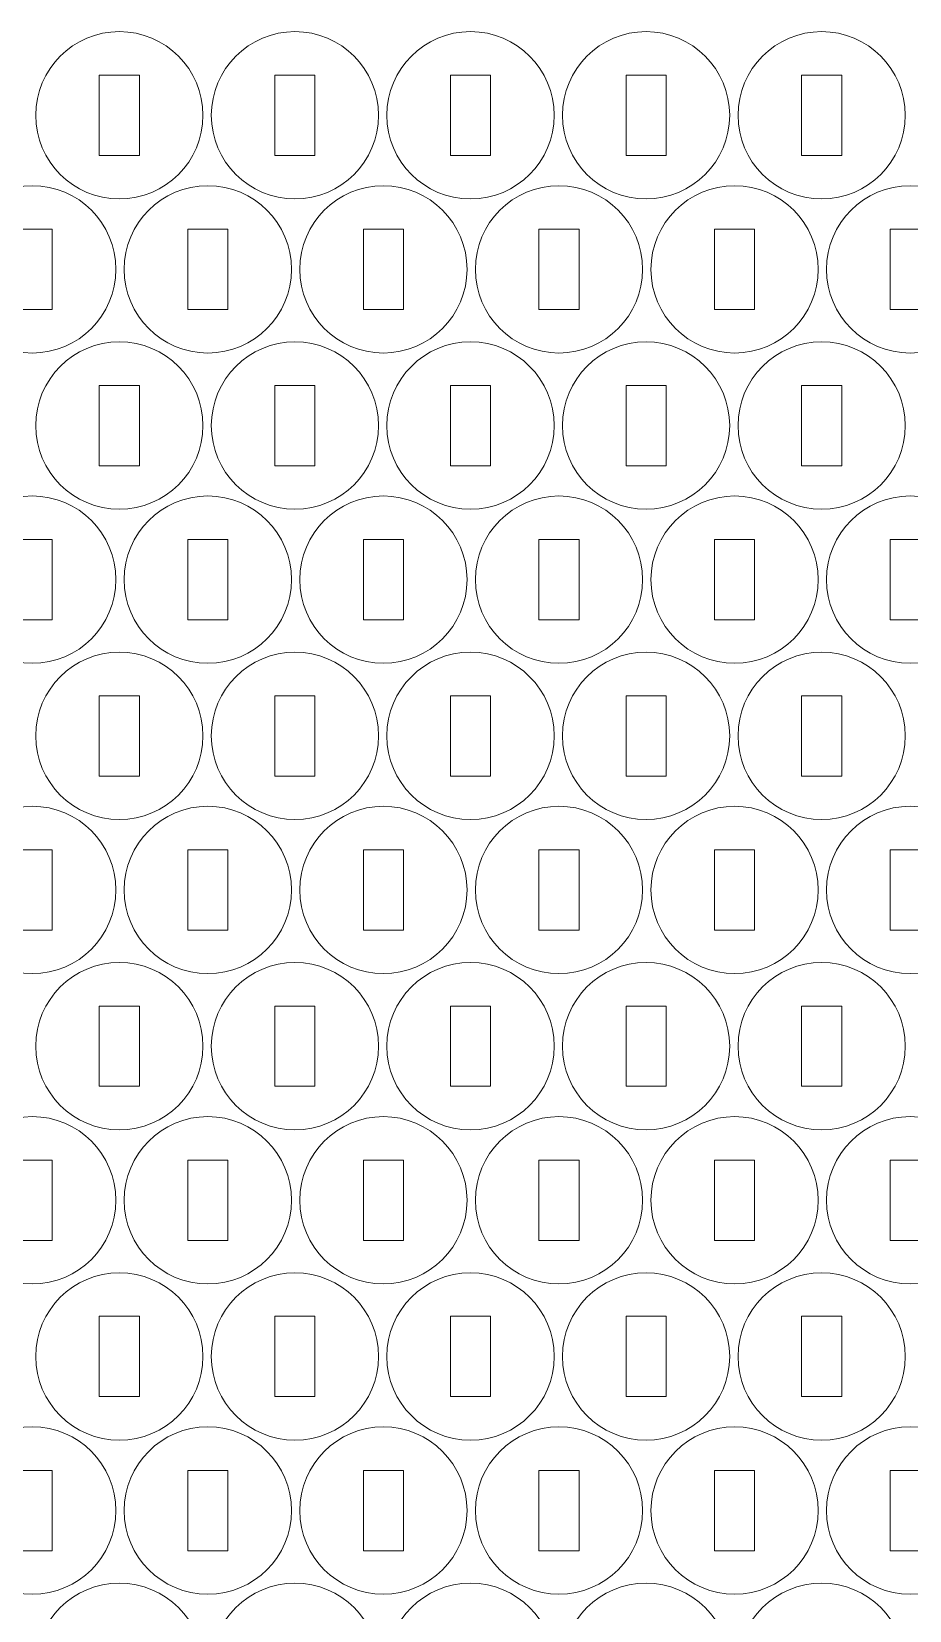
# Model space of a CAD drawing. Header units: millimetres. Extents: x -587 to 587, y -183 to 183.
# Drawn here: x 383.5 to 449.1, y 64.6 to 182.5 of the extents above; entities that cross this region are included whole.
import ezdxf

# ---------------------------------------------------------------- set-up
doc = ezdxf.new("R2010")
doc.units = ezdxf.units.MM
doc.header["$MEASUREMENT"] = 0
doc.layers.add('Camada 1', color=7, linetype='Continuous')

msp = doc.modelspace()

# ---------------------------------------------------------------- linework, layer by layer
at = {"layer": 'Camada 1', "lineweight": 20}
for points in [[(390.0117, 182.5051), (393.4635, 182.5051), (396.2617, 179.7069), (396.2617, 176.2551), (396.2617, 176.2551), (396.2617, 172.8033), (393.4635, 170.0051), (390.0117, 170.0051), (390.0117, 170.0051), (386.5599, 170.0051), (383.7617, 172.8033), (383.7617, 176.2551), (383.7617, 176.2551), (383.7617, 179.7069), (386.5599, 182.5051), (390.0117, 182.5051)], [(403.135, 182.5051), (406.5868, 182.5051), (409.385, 179.7069), (409.385, 176.2551), (409.385, 176.2551), (409.385, 172.8033), (406.5868, 170.0051), (403.135, 170.0051), (403.135, 170.0051), (399.6832, 170.0051), (396.885, 172.8033), (396.885, 176.2551), (396.885, 176.2551), (396.885, 179.7069), (399.6832, 182.5051), (403.135, 182.5051)], [(416.2583, 182.5051), (419.7101, 182.5051), (422.5083, 179.7069), (422.5083, 176.2551), (422.5083, 176.2551), (422.5083, 172.8033), (419.7101, 170.0051), (416.2583, 170.0051), (416.2583, 170.0051), (412.8065, 170.0051), (410.0083, 172.8033), (410.0083, 176.2551), (410.0083, 176.2551), (410.0083, 179.7069), (412.8065, 182.5051), (416.2583, 182.5051)], [(429.3816, 182.5051), (432.8334, 182.5051), (435.6316, 179.7069), (435.6316, 176.2551), (435.6316, 176.2551), (435.6316, 172.8033), (432.8334, 170.0051), (429.3816, 170.0051), (429.3816, 170.0051), (425.9298, 170.0051), (423.1316, 172.8033), (423.1316, 176.2551), (423.1316, 176.2551), (423.1316, 179.7069), (425.9298, 182.5051), (429.3816, 182.5051)], [(442.5049, 182.5051), (445.9567, 182.5051), (448.7549, 179.7069), (448.7549, 176.2551), (448.7549, 176.2551), (448.7549, 172.8033), (445.9567, 170.0051), (442.5049, 170.0051), (442.5049, 170.0051), (439.0531, 170.0051), (436.2549, 172.8033), (436.2549, 176.2551), (436.2549, 176.2551), (436.2549, 179.7069), (439.0531, 182.5051), (442.5049, 182.5051)], [(388.5117, 179.2551), (388.5117, 179.2551), (391.5117, 179.2551), (391.5117, 179.2551), (391.5117, 179.2551), (391.5117, 179.2551), (391.5117, 173.2551), (391.5117, 173.2551), (391.5117, 173.2551), (391.5117, 173.2551), (388.5117, 173.2551), (388.5117, 173.2551), (388.5117, 173.2551), (388.5117, 173.2551), (388.5117, 179.2551), (388.5117, 179.2551)], [(401.635, 179.2551), (401.635, 179.2551), (404.635, 179.2551), (404.635, 179.2551), (404.635, 179.2551), (404.635, 179.2551), (404.635, 173.2551), (404.635, 173.2551), (404.635, 173.2551), (404.635, 173.2551), (401.635, 173.2551), (401.635, 173.2551), (401.635, 173.2551), (401.635, 173.2551), (401.635, 179.2551), (401.635, 179.2551)], [(414.7583, 179.2551), (414.7583, 179.2551), (417.7583, 179.2551), (417.7583, 179.2551), (417.7583, 179.2551), (417.7583, 179.2551), (417.7583, 173.2551), (417.7583, 173.2551), (417.7583, 173.2551), (417.7583, 173.2551), (414.7583, 173.2551), (414.7583, 173.2551), (414.7583, 173.2551), (414.7583, 173.2551), (414.7583, 179.2551), (414.7583, 179.2551)], [(427.8816, 179.2551), (427.8816, 179.2551), (430.8816, 179.2551), (430.8816, 179.2551), (430.8816, 179.2551), (430.8816, 179.2551), (430.8816, 173.2551), (430.8816, 173.2551), (430.8816, 173.2551), (430.8816, 173.2551), (427.8816, 173.2551), (427.8816, 173.2551), (427.8816, 173.2551), (427.8816, 173.2551), (427.8816, 179.2551), (427.8816, 179.2551)], [(441.0049, 179.2551), (441.0049, 179.2551), (444.0049, 179.2551), (444.0049, 179.2551), (444.0049, 179.2551), (444.0049, 179.2551), (444.0049, 173.2551), (444.0049, 173.2551), (444.0049, 173.2551), (444.0049, 173.2551), (441.0049, 173.2551), (441.0049, 173.2551), (441.0049, 173.2551), (441.0049, 173.2551), (441.0049, 179.2551), (441.0049, 179.2551)], [(383.503, 170.9956), (386.9548, 170.9956), (389.753, 168.1974), (389.753, 164.7456), (389.753, 164.7456), (389.753, 161.2938), (386.9548, 158.4956), (383.503, 158.4956), (383.503, 158.4956), (380.0512, 158.4956), (377.253, 161.2938), (377.253, 164.7456), (377.253, 164.7456), (377.253, 168.1974), (380.0512, 170.9956), (383.503, 170.9956)], [(396.6263, 170.9956), (400.0781, 170.9956), (402.8763, 168.1974), (402.8763, 164.7456), (402.8763, 164.7456), (402.8763, 161.2938), (400.0781, 158.4956), (396.6263, 158.4956), (396.6263, 158.4956), (393.1745, 158.4956), (390.3763, 161.2938), (390.3763, 164.7456), (390.3763, 164.7456), (390.3763, 168.1974), (393.1745, 170.9956), (396.6263, 170.9956)], [(409.7496, 170.9956), (413.2014, 170.9956), (415.9996, 168.1974), (415.9996, 164.7456), (415.9996, 164.7456), (415.9996, 161.2938), (413.2014, 158.4956), (409.7496, 158.4956), (409.7496, 158.4956), (406.2978, 158.4956), (403.4996, 161.2938), (403.4996, 164.7456), (403.4996, 164.7456), (403.4996, 168.1974), (406.2978, 170.9956), (409.7496, 170.9956)], [(422.8729, 170.9956), (426.3247, 170.9956), (429.1229, 168.1974), (429.1229, 164.7456), (429.1229, 164.7456), (429.1229, 161.2938), (426.3247, 158.4956), (422.8729, 158.4956), (422.8729, 158.4956), (419.4211, 158.4956), (416.6229, 161.2938), (416.6229, 164.7456), (416.6229, 164.7456), (416.6229, 168.1974), (419.4211, 170.9956), (422.8729, 170.9956)], [(435.9962, 170.9956), (439.448, 170.9956), (442.2462, 168.1974), (442.2462, 164.7456), (442.2462, 164.7456), (442.2462, 161.2938), (439.448, 158.4956), (435.9962, 158.4956), (435.9962, 158.4956), (432.5444, 158.4956), (429.7462, 161.2938), (429.7462, 164.7456), (429.7462, 164.7456), (429.7462, 168.1974), (432.5444, 170.9956), (435.9962, 170.9956)], [(449.1195, 170.9956), (452.5713, 170.9956), (455.3695, 168.1974), (455.3695, 164.7456), (455.3695, 164.7456), (455.3695, 161.2938), (452.5713, 158.4956), (449.1195, 158.4956), (449.1195, 158.4956), (445.6677, 158.4956), (442.8695, 161.2938), (442.8695, 164.7456), (442.8695, 164.7456), (442.8695, 168.1974), (445.6677, 170.9956), (449.1195, 170.9956)], [(382.003, 167.7456), (382.003, 167.7456), (385.003, 167.7456), (385.003, 167.7456), (385.003, 167.7456), (385.003, 167.7456), (385.003, 161.7456), (385.003, 161.7456), (385.003, 161.7456), (385.003, 161.7456), (382.003, 161.7456), (382.003, 161.7456), (382.003, 161.7456), (382.003, 161.7456), (382.003, 167.7456), (382.003, 167.7456)], [(395.1263, 167.7456), (395.1263, 167.7456), (398.1263, 167.7456), (398.1263, 167.7456), (398.1263, 167.7456), (398.1263, 167.7456), (398.1263, 161.7456), (398.1263, 161.7456), (398.1263, 161.7456), (398.1263, 161.7456), (395.1263, 161.7456), (395.1263, 161.7456), (395.1263, 161.7456), (395.1263, 161.7456), (395.1263, 167.7456), (395.1263, 167.7456)], [(408.2496, 167.7456), (408.2496, 167.7456), (411.2496, 167.7456), (411.2496, 167.7456), (411.2496, 167.7456), (411.2496, 167.7456), (411.2496, 161.7456), (411.2496, 161.7456), (411.2496, 161.7456), (411.2496, 161.7456), (408.2496, 161.7456), (408.2496, 161.7456), (408.2496, 161.7456), (408.2496, 161.7456), (408.2496, 167.7456), (408.2496, 167.7456)], [(421.3729, 167.7456), (421.3729, 167.7456), (424.3729, 167.7456), (424.3729, 167.7456), (424.3729, 167.7456), (424.3729, 167.7456), (424.3729, 161.7456), (424.3729, 161.7456), (424.3729, 161.7456), (424.3729, 161.7456), (421.3729, 161.7456), (421.3729, 161.7456), (421.3729, 161.7456), (421.3729, 161.7456), (421.3729, 167.7456), (421.3729, 167.7456)], [(434.4962, 167.7456), (434.4962, 167.7456), (437.4962, 167.7456), (437.4962, 167.7456), (437.4962, 167.7456), (437.4962, 167.7456), (437.4962, 161.7456), (437.4962, 161.7456), (437.4962, 161.7456), (437.4962, 161.7456), (434.4962, 161.7456), (434.4962, 161.7456), (434.4962, 161.7456), (434.4962, 161.7456), (434.4962, 167.7456), (434.4962, 167.7456)], [(447.6195, 167.7456), (447.6195, 167.7456), (450.6195, 167.7456), (450.6195, 167.7456), (450.6195, 167.7456), (450.6195, 167.7456), (450.6195, 161.7456), (450.6195, 161.7456), (450.6195, 161.7456), (450.6195, 161.7456), (447.6195, 161.7456), (447.6195, 161.7456), (447.6195, 161.7456), (447.6195, 161.7456), (447.6195, 167.7456), (447.6195, 167.7456)], [(390.0117, 159.3275), (393.4635, 159.3275), (396.2617, 156.5293), (396.2617, 153.0775), (396.2617, 153.0775), (396.2617, 149.6257), (393.4635, 146.8275), (390.0117, 146.8275), (390.0117, 146.8275), (386.5599, 146.8275), (383.7617, 149.6257), (383.7617, 153.0775), (383.7617, 153.0775), (383.7617, 156.5293), (386.5599, 159.3275), (390.0117, 159.3275)], [(403.135, 159.3275), (406.5868, 159.3275), (409.385, 156.5293), (409.385, 153.0775), (409.385, 153.0775), (409.385, 149.6257), (406.5868, 146.8275), (403.135, 146.8275), (403.135, 146.8275), (399.6832, 146.8275), (396.885, 149.6257), (396.885, 153.0775), (396.885, 153.0775), (396.885, 156.5293), (399.6832, 159.3275), (403.135, 159.3275)], [(416.2583, 159.3275), (419.7101, 159.3275), (422.5083, 156.5293), (422.5083, 153.0775), (422.5083, 153.0775), (422.5083, 149.6257), (419.7101, 146.8275), (416.2583, 146.8275), (416.2583, 146.8275), (412.8065, 146.8275), (410.0083, 149.6257), (410.0083, 153.0775), (410.0083, 153.0775), (410.0083, 156.5293), (412.8065, 159.3275), (416.2583, 159.3275)], [(429.3816, 159.3275), (432.8334, 159.3275), (435.6316, 156.5293), (435.6316, 153.0775), (435.6316, 153.0775), (435.6316, 149.6257), (432.8334, 146.8275), (429.3816, 146.8275), (429.3816, 146.8275), (425.9298, 146.8275), (423.1316, 149.6257), (423.1316, 153.0775), (423.1316, 153.0775), (423.1316, 156.5293), (425.9298, 159.3275), (429.3816, 159.3275)], [(442.5049, 159.3275), (445.9567, 159.3275), (448.7549, 156.5293), (448.7549, 153.0775), (448.7549, 153.0775), (448.7549, 149.6257), (445.9567, 146.8275), (442.5049, 146.8275), (442.5049, 146.8275), (439.0531, 146.8275), (436.2549, 149.6257), (436.2549, 153.0775), (436.2549, 153.0775), (436.2549, 156.5293), (439.0531, 159.3275), (442.5049, 159.3275)], [(388.5117, 156.0775), (388.5117, 156.0775), (391.5117, 156.0775), (391.5117, 156.0775), (391.5117, 156.0775), (391.5117, 156.0775), (391.5117, 150.0775), (391.5117, 150.0775), (391.5117, 150.0775), (391.5117, 150.0775), (388.5117, 150.0775), (388.5117, 150.0775), (388.5117, 150.0775), (388.5117, 150.0775), (388.5117, 156.0775), (388.5117, 156.0775)], [(401.635, 156.0775), (401.635, 156.0775), (404.635, 156.0775), (404.635, 156.0775), (404.635, 156.0775), (404.635, 156.0775), (404.635, 150.0775), (404.635, 150.0775), (404.635, 150.0775), (404.635, 150.0775), (401.635, 150.0775), (401.635, 150.0775), (401.635, 150.0775), (401.635, 150.0775), (401.635, 156.0775), (401.635, 156.0775)], [(414.7583, 156.0775), (414.7583, 156.0775), (417.7583, 156.0775), (417.7583, 156.0775), (417.7583, 156.0775), (417.7583, 156.0775), (417.7583, 150.0775), (417.7583, 150.0775), (417.7583, 150.0775), (417.7583, 150.0775), (414.7583, 150.0775), (414.7583, 150.0775), (414.7583, 150.0775), (414.7583, 150.0775), (414.7583, 156.0775), (414.7583, 156.0775)], [(427.8816, 156.0775), (427.8816, 156.0775), (430.8816, 156.0775), (430.8816, 156.0775), (430.8816, 156.0775), (430.8816, 156.0775), (430.8816, 150.0775), (430.8816, 150.0775), (430.8816, 150.0775), (430.8816, 150.0775), (427.8816, 150.0775), (427.8816, 150.0775), (427.8816, 150.0775), (427.8816, 150.0775), (427.8816, 156.0775), (427.8816, 156.0775)], [(441.0049, 156.0775), (441.0049, 156.0775), (444.0049, 156.0775), (444.0049, 156.0775), (444.0049, 156.0775), (444.0049, 156.0775), (444.0049, 150.0775), (444.0049, 150.0775), (444.0049, 150.0775), (444.0049, 150.0775), (441.0049, 150.0775), (441.0049, 150.0775), (441.0049, 150.0775), (441.0049, 150.0775), (441.0049, 156.0775), (441.0049, 156.0775)], [(383.503, 147.818), (386.9548, 147.818), (389.753, 145.0198), (389.753, 141.568), (389.753, 141.568), (389.753, 138.1162), (386.9548, 135.318), (383.503, 135.318), (383.503, 135.318), (380.0512, 135.318), (377.253, 138.1162), (377.253, 141.568), (377.253, 141.568), (377.253, 145.0198), (380.0512, 147.818), (383.503, 147.818)], [(396.6263, 147.818), (400.0781, 147.818), (402.8763, 145.0198), (402.8763, 141.568), (402.8763, 141.568), (402.8763, 138.1162), (400.0781, 135.318), (396.6263, 135.318), (396.6263, 135.318), (393.1745, 135.318), (390.3763, 138.1162), (390.3763, 141.568), (390.3763, 141.568), (390.3763, 145.0198), (393.1745, 147.818), (396.6263, 147.818)], [(409.7496, 147.818), (413.2014, 147.818), (415.9996, 145.0198), (415.9996, 141.568), (415.9996, 141.568), (415.9996, 138.1162), (413.2014, 135.318), (409.7496, 135.318), (409.7496, 135.318), (406.2978, 135.318), (403.4996, 138.1162), (403.4996, 141.568), (403.4996, 141.568), (403.4996, 145.0198), (406.2978, 147.818), (409.7496, 147.818)], [(422.8729, 147.818), (426.3247, 147.818), (429.1229, 145.0198), (429.1229, 141.568), (429.1229, 141.568), (429.1229, 138.1162), (426.3247, 135.318), (422.8729, 135.318), (422.8729, 135.318), (419.4211, 135.318), (416.6229, 138.1162), (416.6229, 141.568), (416.6229, 141.568), (416.6229, 145.0198), (419.4211, 147.818), (422.8729, 147.818)], [(435.9962, 147.818), (439.448, 147.818), (442.2462, 145.0198), (442.2462, 141.568), (442.2462, 141.568), (442.2462, 138.1162), (439.448, 135.318), (435.9962, 135.318), (435.9962, 135.318), (432.5444, 135.318), (429.7462, 138.1162), (429.7462, 141.568), (429.7462, 141.568), (429.7462, 145.0198), (432.5444, 147.818), (435.9962, 147.818)], [(449.1195, 147.818), (452.5713, 147.818), (455.3695, 145.0198), (455.3695, 141.568), (455.3695, 141.568), (455.3695, 138.1162), (452.5713, 135.318), (449.1195, 135.318), (449.1195, 135.318), (445.6677, 135.318), (442.8695, 138.1162), (442.8695, 141.568), (442.8695, 141.568), (442.8695, 145.0198), (445.6677, 147.818), (449.1195, 147.818)], [(382.003, 144.568), (382.003, 144.568), (385.003, 144.568), (385.003, 144.568), (385.003, 144.568), (385.003, 144.568), (385.003, 138.568), (385.003, 138.568), (385.003, 138.568), (385.003, 138.568), (382.003, 138.568), (382.003, 138.568), (382.003, 138.568), (382.003, 138.568), (382.003, 144.568), (382.003, 144.568)], [(395.1263, 144.568), (395.1263, 144.568), (398.1263, 144.568), (398.1263, 144.568), (398.1263, 144.568), (398.1263, 144.568), (398.1263, 138.568), (398.1263, 138.568), (398.1263, 138.568), (398.1263, 138.568), (395.1263, 138.568), (395.1263, 138.568), (395.1263, 138.568), (395.1263, 138.568), (395.1263, 144.568), (395.1263, 144.568)], [(408.2496, 144.568), (408.2496, 144.568), (411.2496, 144.568), (411.2496, 144.568), (411.2496, 144.568), (411.2496, 144.568), (411.2496, 138.568), (411.2496, 138.568), (411.2496, 138.568), (411.2496, 138.568), (408.2496, 138.568), (408.2496, 138.568), (408.2496, 138.568), (408.2496, 138.568), (408.2496, 144.568), (408.2496, 144.568)], [(421.3729, 144.568), (421.3729, 144.568), (424.3729, 144.568), (424.3729, 144.568), (424.3729, 144.568), (424.3729, 144.568), (424.3729, 138.568), (424.3729, 138.568), (424.3729, 138.568), (424.3729, 138.568), (421.3729, 138.568), (421.3729, 138.568), (421.3729, 138.568), (421.3729, 138.568), (421.3729, 144.568), (421.3729, 144.568)], [(434.4962, 144.568), (434.4962, 144.568), (437.4962, 144.568), (437.4962, 144.568), (437.4962, 144.568), (437.4962, 144.568), (437.4962, 138.568), (437.4962, 138.568), (437.4962, 138.568), (437.4962, 138.568), (434.4962, 138.568), (434.4962, 138.568), (434.4962, 138.568), (434.4962, 138.568), (434.4962, 144.568), (434.4962, 144.568)], [(447.6195, 144.568), (447.6195, 144.568), (450.6195, 144.568), (450.6195, 144.568), (450.6195, 144.568), (450.6195, 144.568), (450.6195, 138.568), (450.6195, 138.568), (450.6195, 138.568), (450.6195, 138.568), (447.6195, 138.568), (447.6195, 138.568), (447.6195, 138.568), (447.6195, 138.568), (447.6195, 144.568), (447.6195, 144.568)], [(390.0117, 136.1499), (393.4635, 136.1499), (396.2617, 133.3517), (396.2617, 129.8999), (396.2617, 129.8999), (396.2617, 126.4481), (393.4635, 123.6499), (390.0117, 123.6499), (390.0117, 123.6499), (386.5599, 123.6499), (383.7617, 126.4481), (383.7617, 129.8999), (383.7617, 129.8999), (383.7617, 133.3517), (386.5599, 136.1499), (390.0117, 136.1499)], [(403.135, 136.1499), (406.5868, 136.1499), (409.385, 133.3517), (409.385, 129.8999), (409.385, 129.8999), (409.385, 126.4481), (406.5868, 123.6499), (403.135, 123.6499), (403.135, 123.6499), (399.6832, 123.6499), (396.885, 126.4481), (396.885, 129.8999), (396.885, 129.8999), (396.885, 133.3517), (399.6832, 136.1499), (403.135, 136.1499)], [(416.2583, 136.1499), (419.7101, 136.1499), (422.5083, 133.3517), (422.5083, 129.8999), (422.5083, 129.8999), (422.5083, 126.4481), (419.7101, 123.6499), (416.2583, 123.6499), (416.2583, 123.6499), (412.8065, 123.6499), (410.0083, 126.4481), (410.0083, 129.8999), (410.0083, 129.8999), (410.0083, 133.3517), (412.8065, 136.1499), (416.2583, 136.1499)], [(429.3816, 136.1499), (432.8334, 136.1499), (435.6316, 133.3517), (435.6316, 129.8999), (435.6316, 129.8999), (435.6316, 126.4481), (432.8334, 123.6499), (429.3816, 123.6499), (429.3816, 123.6499), (425.9298, 123.6499), (423.1316, 126.4481), (423.1316, 129.8999), (423.1316, 129.8999), (423.1316, 133.3517), (425.9298, 136.1499), (429.3816, 136.1499)], [(442.5049, 136.1499), (445.9567, 136.1499), (448.7549, 133.3517), (448.7549, 129.8999), (448.7549, 129.8999), (448.7549, 126.4481), (445.9567, 123.6499), (442.5049, 123.6499), (442.5049, 123.6499), (439.0531, 123.6499), (436.2549, 126.4481), (436.2549, 129.8999), (436.2549, 129.8999), (436.2549, 133.3517), (439.0531, 136.1499), (442.5049, 136.1499)], [(388.5117, 132.8999), (388.5117, 132.8999), (391.5117, 132.8999), (391.5117, 132.8999), (391.5117, 132.8999), (391.5117, 132.8999), (391.5117, 126.8999), (391.5117, 126.8999), (391.5117, 126.8999), (391.5117, 126.8999), (388.5117, 126.8999), (388.5117, 126.8999), (388.5117, 126.8999), (388.5117, 126.8999), (388.5117, 132.8999), (388.5117, 132.8999)], [(401.635, 132.8999), (401.635, 132.8999), (404.635, 132.8999), (404.635, 132.8999), (404.635, 132.8999), (404.635, 132.8999), (404.635, 126.8999), (404.635, 126.8999), (404.635, 126.8999), (404.635, 126.8999), (401.635, 126.8999), (401.635, 126.8999), (401.635, 126.8999), (401.635, 126.8999), (401.635, 132.8999), (401.635, 132.8999)], [(414.7583, 132.8999), (414.7583, 132.8999), (417.7583, 132.8999), (417.7583, 132.8999), (417.7583, 132.8999), (417.7583, 132.8999), (417.7583, 126.8999), (417.7583, 126.8999), (417.7583, 126.8999), (417.7583, 126.8999), (414.7583, 126.8999), (414.7583, 126.8999), (414.7583, 126.8999), (414.7583, 126.8999), (414.7583, 132.8999), (414.7583, 132.8999)], [(427.8816, 132.8999), (427.8816, 132.8999), (430.8816, 132.8999), (430.8816, 132.8999), (430.8816, 132.8999), (430.8816, 132.8999), (430.8816, 126.8999), (430.8816, 126.8999), (430.8816, 126.8999), (430.8816, 126.8999), (427.8816, 126.8999), (427.8816, 126.8999), (427.8816, 126.8999), (427.8816, 126.8999), (427.8816, 132.8999), (427.8816, 132.8999)], [(441.0049, 132.8999), (441.0049, 132.8999), (444.0049, 132.8999), (444.0049, 132.8999), (444.0049, 132.8999), (444.0049, 132.8999), (444.0049, 126.8999), (444.0049, 126.8999), (444.0049, 126.8999), (444.0049, 126.8999), (441.0049, 126.8999), (441.0049, 126.8999), (441.0049, 126.8999), (441.0049, 126.8999), (441.0049, 132.8999), (441.0049, 132.8999)], [(383.503, 124.6404), (386.9548, 124.6404), (389.753, 121.8422), (389.753, 118.3904), (389.753, 118.3904), (389.753, 114.9386), (386.9548, 112.1404), (383.503, 112.1404), (383.503, 112.1404), (380.0512, 112.1404), (377.253, 114.9386), (377.253, 118.3904), (377.253, 118.3904), (377.253, 121.8422), (380.0512, 124.6404), (383.503, 124.6404)], [(396.6263, 124.6404), (400.0781, 124.6404), (402.8763, 121.8422), (402.8763, 118.3904), (402.8763, 118.3904), (402.8763, 114.9386), (400.0781, 112.1404), (396.6263, 112.1404), (396.6263, 112.1404), (393.1745, 112.1404), (390.3763, 114.9386), (390.3763, 118.3904), (390.3763, 118.3904), (390.3763, 121.8422), (393.1745, 124.6404), (396.6263, 124.6404)], [(409.7496, 124.6404), (413.2014, 124.6404), (415.9996, 121.8422), (415.9996, 118.3904), (415.9996, 118.3904), (415.9996, 114.9386), (413.2014, 112.1404), (409.7496, 112.1404), (409.7496, 112.1404), (406.2978, 112.1404), (403.4996, 114.9386), (403.4996, 118.3904), (403.4996, 118.3904), (403.4996, 121.8422), (406.2978, 124.6404), (409.7496, 124.6404)], [(422.8729, 124.6404), (426.3247, 124.6404), (429.1229, 121.8422), (429.1229, 118.3904), (429.1229, 118.3904), (429.1229, 114.9386), (426.3247, 112.1404), (422.8729, 112.1404), (422.8729, 112.1404), (419.4211, 112.1404), (416.6229, 114.9386), (416.6229, 118.3904), (416.6229, 118.3904), (416.6229, 121.8422), (419.4211, 124.6404), (422.8729, 124.6404)], [(435.9962, 124.6404), (439.448, 124.6404), (442.2462, 121.8422), (442.2462, 118.3904), (442.2462, 118.3904), (442.2462, 114.9386), (439.448, 112.1404), (435.9962, 112.1404), (435.9962, 112.1404), (432.5444, 112.1404), (429.7462, 114.9386), (429.7462, 118.3904), (429.7462, 118.3904), (429.7462, 121.8422), (432.5444, 124.6404), (435.9962, 124.6404)], [(449.1195, 124.6404), (452.5713, 124.6404), (455.3695, 121.8422), (455.3695, 118.3904), (455.3695, 118.3904), (455.3695, 114.9386), (452.5713, 112.1404), (449.1195, 112.1404), (449.1195, 112.1404), (445.6677, 112.1404), (442.8695, 114.9386), (442.8695, 118.3904), (442.8695, 118.3904), (442.8695, 121.8422), (445.6677, 124.6404), (449.1195, 124.6404)], [(382.003, 121.3904), (382.003, 121.3904), (385.003, 121.3904), (385.003, 121.3904), (385.003, 121.3904), (385.003, 121.3904), (385.003, 115.3904), (385.003, 115.3904), (385.003, 115.3904), (385.003, 115.3904), (382.003, 115.3904), (382.003, 115.3904), (382.003, 115.3904), (382.003, 115.3904), (382.003, 121.3904), (382.003, 121.3904)], [(395.1263, 121.3904), (395.1263, 121.3904), (398.1263, 121.3904), (398.1263, 121.3904), (398.1263, 121.3904), (398.1263, 121.3904), (398.1263, 115.3904), (398.1263, 115.3904), (398.1263, 115.3904), (398.1263, 115.3904), (395.1263, 115.3904), (395.1263, 115.3904), (395.1263, 115.3904), (395.1263, 115.3904), (395.1263, 121.3904), (395.1263, 121.3904)], [(408.2496, 121.3904), (408.2496, 121.3904), (411.2496, 121.3904), (411.2496, 121.3904), (411.2496, 121.3904), (411.2496, 121.3904), (411.2496, 115.3904), (411.2496, 115.3904), (411.2496, 115.3904), (411.2496, 115.3904), (408.2496, 115.3904), (408.2496, 115.3904), (408.2496, 115.3904), (408.2496, 115.3904), (408.2496, 121.3904), (408.2496, 121.3904)], [(421.3729, 121.3904), (421.3729, 121.3904), (424.3729, 121.3904), (424.3729, 121.3904), (424.3729, 121.3904), (424.3729, 121.3904), (424.3729, 115.3904), (424.3729, 115.3904), (424.3729, 115.3904), (424.3729, 115.3904), (421.3729, 115.3904), (421.3729, 115.3904), (421.3729, 115.3904), (421.3729, 115.3904), (421.3729, 121.3904), (421.3729, 121.3904)], [(434.4962, 121.3904), (434.4962, 121.3904), (437.4962, 121.3904), (437.4962, 121.3904), (437.4962, 121.3904), (437.4962, 121.3904), (437.4962, 115.3904), (437.4962, 115.3904), (437.4962, 115.3904), (437.4962, 115.3904), (434.4962, 115.3904), (434.4962, 115.3904), (434.4962, 115.3904), (434.4962, 115.3904), (434.4962, 121.3904), (434.4962, 121.3904)], [(447.6195, 121.3904), (447.6195, 121.3904), (450.6195, 121.3904), (450.6195, 121.3904), (450.6195, 121.3904), (450.6195, 121.3904), (450.6195, 115.3904), (450.6195, 115.3904), (450.6195, 115.3904), (450.6195, 115.3904), (447.6195, 115.3904), (447.6195, 115.3904), (447.6195, 115.3904), (447.6195, 115.3904), (447.6195, 121.3904), (447.6195, 121.3904)], [(390.0117, 112.9723), (393.4635, 112.9723), (396.2617, 110.1741), (396.2617, 106.7223), (396.2617, 106.7223), (396.2617, 103.2705), (393.4635, 100.4723), (390.0117, 100.4723), (390.0117, 100.4723), (386.5599, 100.4723), (383.7617, 103.2705), (383.7617, 106.7223), (383.7617, 106.7223), (383.7617, 110.1741), (386.5599, 112.9723), (390.0117, 112.9723)], [(403.135, 112.9723), (406.5868, 112.9723), (409.385, 110.1741), (409.385, 106.7223), (409.385, 106.7223), (409.385, 103.2705), (406.5868, 100.4723), (403.135, 100.4723), (403.135, 100.4723), (399.6832, 100.4723), (396.885, 103.2705), (396.885, 106.7223), (396.885, 106.7223), (396.885, 110.1741), (399.6832, 112.9723), (403.135, 112.9723)], [(416.2583, 112.9723), (419.7101, 112.9723), (422.5083, 110.1741), (422.5083, 106.7223), (422.5083, 106.7223), (422.5083, 103.2705), (419.7101, 100.4723), (416.2583, 100.4723), (416.2583, 100.4723), (412.8065, 100.4723), (410.0083, 103.2705), (410.0083, 106.7223), (410.0083, 106.7223), (410.0083, 110.1741), (412.8065, 112.9723), (416.2583, 112.9723)], [(429.3816, 112.9723), (432.8334, 112.9723), (435.6316, 110.1741), (435.6316, 106.7223), (435.6316, 106.7223), (435.6316, 103.2705), (432.8334, 100.4723), (429.3816, 100.4723), (429.3816, 100.4723), (425.9298, 100.4723), (423.1316, 103.2705), (423.1316, 106.7223), (423.1316, 106.7223), (423.1316, 110.1741), (425.9298, 112.9723), (429.3816, 112.9723)], [(442.5049, 112.9723), (445.9567, 112.9723), (448.7549, 110.1741), (448.7549, 106.7223), (448.7549, 106.7223), (448.7549, 103.2705), (445.9567, 100.4723), (442.5049, 100.4723), (442.5049, 100.4723), (439.0531, 100.4723), (436.2549, 103.2705), (436.2549, 106.7223), (436.2549, 106.7223), (436.2549, 110.1741), (439.0531, 112.9723), (442.5049, 112.9723)], [(388.5117, 109.7223), (388.5117, 109.7223), (391.5117, 109.7223), (391.5117, 109.7223), (391.5117, 109.7223), (391.5117, 109.7223), (391.5117, 103.7223), (391.5117, 103.7223), (391.5117, 103.7223), (391.5117, 103.7223), (388.5117, 103.7223), (388.5117, 103.7223), (388.5117, 103.7223), (388.5117, 103.7223), (388.5117, 109.7223), (388.5117, 109.7223)], [(401.635, 109.7223), (401.635, 109.7223), (404.635, 109.7223), (404.635, 109.7223), (404.635, 109.7223), (404.635, 109.7223), (404.635, 103.7223), (404.635, 103.7223), (404.635, 103.7223), (404.635, 103.7223), (401.635, 103.7223), (401.635, 103.7223), (401.635, 103.7223), (401.635, 103.7223), (401.635, 109.7223), (401.635, 109.7223)], [(414.7583, 109.7223), (414.7583, 109.7223), (417.7583, 109.7223), (417.7583, 109.7223), (417.7583, 109.7223), (417.7583, 109.7223), (417.7583, 103.7223), (417.7583, 103.7223), (417.7583, 103.7223), (417.7583, 103.7223), (414.7583, 103.7223), (414.7583, 103.7223), (414.7583, 103.7223), (414.7583, 103.7223), (414.7583, 109.7223), (414.7583, 109.7223)], [(427.8816, 109.7223), (427.8816, 109.7223), (430.8816, 109.7223), (430.8816, 109.7223), (430.8816, 109.7223), (430.8816, 109.7223), (430.8816, 103.7223), (430.8816, 103.7223), (430.8816, 103.7223), (430.8816, 103.7223), (427.8816, 103.7223), (427.8816, 103.7223), (427.8816, 103.7223), (427.8816, 103.7223), (427.8816, 109.7223), (427.8816, 109.7223)], [(441.0049, 109.7223), (441.0049, 109.7223), (444.0049, 109.7223), (444.0049, 109.7223), (444.0049, 109.7223), (444.0049, 109.7223), (444.0049, 103.7223), (444.0049, 103.7223), (444.0049, 103.7223), (444.0049, 103.7223), (441.0049, 103.7223), (441.0049, 103.7223), (441.0049, 103.7223), (441.0049, 103.7223), (441.0049, 109.7223), (441.0049, 109.7223)], [(383.503, 101.4628), (386.9548, 101.4628), (389.753, 98.6646), (389.753, 95.2128), (389.753, 95.2128), (389.753, 91.761), (386.9548, 88.9628), (383.503, 88.9628), (383.503, 88.9628), (380.0512, 88.9628), (377.253, 91.761), (377.253, 95.2128), (377.253, 95.2128), (377.253, 98.6646), (380.0512, 101.4628), (383.503, 101.4628)], [(396.6263, 101.4628), (400.0781, 101.4628), (402.8763, 98.6646), (402.8763, 95.2128), (402.8763, 95.2128), (402.8763, 91.761), (400.0781, 88.9628), (396.6263, 88.9628), (396.6263, 88.9628), (393.1745, 88.9628), (390.3763, 91.761), (390.3763, 95.2128), (390.3763, 95.2128), (390.3763, 98.6646), (393.1745, 101.4628), (396.6263, 101.4628)], [(409.7496, 101.4628), (413.2014, 101.4628), (415.9996, 98.6646), (415.9996, 95.2128), (415.9996, 95.2128), (415.9996, 91.761), (413.2014, 88.9628), (409.7496, 88.9628), (409.7496, 88.9628), (406.2978, 88.9628), (403.4996, 91.761), (403.4996, 95.2128), (403.4996, 95.2128), (403.4996, 98.6646), (406.2978, 101.4628), (409.7496, 101.4628)], [(422.8729, 101.4628), (426.3247, 101.4628), (429.1229, 98.6646), (429.1229, 95.2128), (429.1229, 95.2128), (429.1229, 91.761), (426.3247, 88.9628), (422.8729, 88.9628), (422.8729, 88.9628), (419.4211, 88.9628), (416.6229, 91.761), (416.6229, 95.2128), (416.6229, 95.2128), (416.6229, 98.6646), (419.4211, 101.4628), (422.8729, 101.4628)], [(435.9962, 101.4628), (439.448, 101.4628), (442.2462, 98.6646), (442.2462, 95.2128), (442.2462, 95.2128), (442.2462, 91.761), (439.448, 88.9628), (435.9962, 88.9628), (435.9962, 88.9628), (432.5444, 88.9628), (429.7462, 91.761), (429.7462, 95.2128), (429.7462, 95.2128), (429.7462, 98.6646), (432.5444, 101.4628), (435.9962, 101.4628)], [(449.1195, 101.4628), (452.5713, 101.4628), (455.3695, 98.6646), (455.3695, 95.2128), (455.3695, 95.2128), (455.3695, 91.761), (452.5713, 88.9628), (449.1195, 88.9628), (449.1195, 88.9628), (445.6677, 88.9628), (442.8695, 91.761), (442.8695, 95.2128), (442.8695, 95.2128), (442.8695, 98.6646), (445.6677, 101.4628), (449.1195, 101.4628)], [(382.003, 98.2128), (382.003, 98.2128), (385.003, 98.2128), (385.003, 98.2128), (385.003, 98.2128), (385.003, 98.2128), (385.003, 92.2128), (385.003, 92.2128), (385.003, 92.2128), (385.003, 92.2128), (382.003, 92.2128), (382.003, 92.2128), (382.003, 92.2128), (382.003, 92.2128), (382.003, 98.2128), (382.003, 98.2128)], [(395.1263, 98.2128), (395.1263, 98.2128), (398.1263, 98.2128), (398.1263, 98.2128), (398.1263, 98.2128), (398.1263, 98.2128), (398.1263, 92.2128), (398.1263, 92.2128), (398.1263, 92.2128), (398.1263, 92.2128), (395.1263, 92.2128), (395.1263, 92.2128), (395.1263, 92.2128), (395.1263, 92.2128), (395.1263, 98.2128), (395.1263, 98.2128)], [(408.2496, 98.2128), (408.2496, 98.2128), (411.2496, 98.2128), (411.2496, 98.2128), (411.2496, 98.2128), (411.2496, 98.2128), (411.2496, 92.2128), (411.2496, 92.2128), (411.2496, 92.2128), (411.2496, 92.2128), (408.2496, 92.2128), (408.2496, 92.2128), (408.2496, 92.2128), (408.2496, 92.2128), (408.2496, 98.2128), (408.2496, 98.2128)], [(421.3729, 98.2128), (421.3729, 98.2128), (424.3729, 98.2128), (424.3729, 98.2128), (424.3729, 98.2128), (424.3729, 98.2128), (424.3729, 92.2128), (424.3729, 92.2128), (424.3729, 92.2128), (424.3729, 92.2128), (421.3729, 92.2128), (421.3729, 92.2128), (421.3729, 92.2128), (421.3729, 92.2128), (421.3729, 98.2128), (421.3729, 98.2128)], [(434.4962, 98.2128), (434.4962, 98.2128), (437.4962, 98.2128), (437.4962, 98.2128), (437.4962, 98.2128), (437.4962, 98.2128), (437.4962, 92.2128), (437.4962, 92.2128), (437.4962, 92.2128), (437.4962, 92.2128), (434.4962, 92.2128), (434.4962, 92.2128), (434.4962, 92.2128), (434.4962, 92.2128), (434.4962, 98.2128), (434.4962, 98.2128)], [(447.6195, 98.2128), (447.6195, 98.2128), (450.6195, 98.2128), (450.6195, 98.2128), (450.6195, 98.2128), (450.6195, 98.2128), (450.6195, 92.2128), (450.6195, 92.2128), (450.6195, 92.2128), (450.6195, 92.2128), (447.6195, 92.2128), (447.6195, 92.2128), (447.6195, 92.2128), (447.6195, 92.2128), (447.6195, 98.2128), (447.6195, 98.2128)], [(390.0117, 89.7947), (393.4635, 89.7947), (396.2617, 86.9965), (396.2617, 83.5447), (396.2617, 83.5447), (396.2617, 80.0929), (393.4635, 77.2947), (390.0117, 77.2947), (390.0117, 77.2947), (386.5599, 77.2947), (383.7617, 80.0929), (383.7617, 83.5447), (383.7617, 83.5447), (383.7617, 86.9965), (386.5599, 89.7947), (390.0117, 89.7947)], [(403.135, 89.7947), (406.5868, 89.7947), (409.385, 86.9965), (409.385, 83.5447), (409.385, 83.5447), (409.385, 80.0929), (406.5868, 77.2947), (403.135, 77.2947), (403.135, 77.2947), (399.6832, 77.2947), (396.885, 80.0929), (396.885, 83.5447), (396.885, 83.5447), (396.885, 86.9965), (399.6832, 89.7947), (403.135, 89.7947)], [(416.2583, 89.7947), (419.7101, 89.7947), (422.5083, 86.9965), (422.5083, 83.5447), (422.5083, 83.5447), (422.5083, 80.0929), (419.7101, 77.2947), (416.2583, 77.2947), (416.2583, 77.2947), (412.8065, 77.2947), (410.0083, 80.0929), (410.0083, 83.5447), (410.0083, 83.5447), (410.0083, 86.9965), (412.8065, 89.7947), (416.2583, 89.7947)], [(429.3816, 89.7947), (432.8334, 89.7947), (435.6316, 86.9965), (435.6316, 83.5447), (435.6316, 83.5447), (435.6316, 80.0929), (432.8334, 77.2947), (429.3816, 77.2947), (429.3816, 77.2947), (425.9298, 77.2947), (423.1316, 80.0929), (423.1316, 83.5447), (423.1316, 83.5447), (423.1316, 86.9965), (425.9298, 89.7947), (429.3816, 89.7947)], [(442.5049, 89.7947), (445.9567, 89.7947), (448.7549, 86.9965), (448.7549, 83.5447), (448.7549, 83.5447), (448.7549, 80.0929), (445.9567, 77.2947), (442.5049, 77.2947), (442.5049, 77.2947), (439.0531, 77.2947), (436.2549, 80.0929), (436.2549, 83.5447), (436.2549, 83.5447), (436.2549, 86.9965), (439.0531, 89.7947), (442.5049, 89.7947)], [(388.5117, 86.5447), (388.5117, 86.5447), (391.5117, 86.5447), (391.5117, 86.5447), (391.5117, 86.5447), (391.5117, 86.5447), (391.5117, 80.5447), (391.5117, 80.5447), (391.5117, 80.5447), (391.5117, 80.5447), (388.5117, 80.5447), (388.5117, 80.5447), (388.5117, 80.5447), (388.5117, 80.5447), (388.5117, 86.5447), (388.5117, 86.5447)], [(401.635, 86.5447), (401.635, 86.5447), (404.635, 86.5447), (404.635, 86.5447), (404.635, 86.5447), (404.635, 86.5447), (404.635, 80.5447), (404.635, 80.5447), (404.635, 80.5447), (404.635, 80.5447), (401.635, 80.5447), (401.635, 80.5447), (401.635, 80.5447), (401.635, 80.5447), (401.635, 86.5447), (401.635, 86.5447)], [(414.7583, 86.5447), (414.7583, 86.5447), (417.7583, 86.5447), (417.7583, 86.5447), (417.7583, 86.5447), (417.7583, 86.5447), (417.7583, 80.5447), (417.7583, 80.5447), (417.7583, 80.5447), (417.7583, 80.5447), (414.7583, 80.5447), (414.7583, 80.5447), (414.7583, 80.5447), (414.7583, 80.5447), (414.7583, 86.5447), (414.7583, 86.5447)], [(427.8816, 86.5447), (427.8816, 86.5447), (430.8816, 86.5447), (430.8816, 86.5447), (430.8816, 86.5447), (430.8816, 86.5447), (430.8816, 80.5447), (430.8816, 80.5447), (430.8816, 80.5447), (430.8816, 80.5447), (427.8816, 80.5447), (427.8816, 80.5447), (427.8816, 80.5447), (427.8816, 80.5447), (427.8816, 86.5447), (427.8816, 86.5447)], [(441.0049, 86.5447), (441.0049, 86.5447), (444.0049, 86.5447), (444.0049, 86.5447), (444.0049, 86.5447), (444.0049, 86.5447), (444.0049, 80.5447), (444.0049, 80.5447), (444.0049, 80.5447), (444.0049, 80.5447), (441.0049, 80.5447), (441.0049, 80.5447), (441.0049, 80.5447), (441.0049, 80.5447), (441.0049, 86.5447), (441.0049, 86.5447)], [(383.503, 78.2852), (386.9548, 78.2852), (389.753, 75.487), (389.753, 72.0352), (389.753, 72.0352), (389.753, 68.5834), (386.9548, 65.7852), (383.503, 65.7852), (383.503, 65.7852), (380.0512, 65.7852), (377.253, 68.5834), (377.253, 72.0352), (377.253, 72.0352), (377.253, 75.487), (380.0512, 78.2852), (383.503, 78.2852)], [(396.6263, 78.2852), (400.0781, 78.2852), (402.8763, 75.487), (402.8763, 72.0352), (402.8763, 72.0352), (402.8763, 68.5834), (400.0781, 65.7852), (396.6263, 65.7852), (396.6263, 65.7852), (393.1745, 65.7852), (390.3763, 68.5834), (390.3763, 72.0352), (390.3763, 72.0352), (390.3763, 75.487), (393.1745, 78.2852), (396.6263, 78.2852)], [(409.7496, 78.2852), (413.2014, 78.2852), (415.9996, 75.487), (415.9996, 72.0352), (415.9996, 72.0352), (415.9996, 68.5834), (413.2014, 65.7852), (409.7496, 65.7852), (409.7496, 65.7852), (406.2978, 65.7852), (403.4996, 68.5834), (403.4996, 72.0352), (403.4996, 72.0352), (403.4996, 75.487), (406.2978, 78.2852), (409.7496, 78.2852)], [(422.8729, 78.2852), (426.3247, 78.2852), (429.1229, 75.487), (429.1229, 72.0352), (429.1229, 72.0352), (429.1229, 68.5834), (426.3247, 65.7852), (422.8729, 65.7852), (422.8729, 65.7852), (419.4211, 65.7852), (416.6229, 68.5834), (416.6229, 72.0352), (416.6229, 72.0352), (416.6229, 75.487), (419.4211, 78.2852), (422.8729, 78.2852)], [(435.9962, 78.2852), (439.448, 78.2852), (442.2462, 75.487), (442.2462, 72.0352), (442.2462, 72.0352), (442.2462, 68.5834), (439.448, 65.7852), (435.9962, 65.7852), (435.9962, 65.7852), (432.5444, 65.7852), (429.7462, 68.5834), (429.7462, 72.0352), (429.7462, 72.0352), (429.7462, 75.487), (432.5444, 78.2852), (435.9962, 78.2852)], [(449.1195, 78.2852), (452.5713, 78.2852), (455.3695, 75.487), (455.3695, 72.0352), (455.3695, 72.0352), (455.3695, 68.5834), (452.5713, 65.7852), (449.1195, 65.7852), (449.1195, 65.7852), (445.6677, 65.7852), (442.8695, 68.5834), (442.8695, 72.0352), (442.8695, 72.0352), (442.8695, 75.487), (445.6677, 78.2852), (449.1195, 78.2852)], [(382.003, 75.0352), (382.003, 75.0352), (385.003, 75.0352), (385.003, 75.0352), (385.003, 75.0352), (385.003, 75.0352), (385.003, 69.0352), (385.003, 69.0352), (385.003, 69.0352), (385.003, 69.0352), (382.003, 69.0352), (382.003, 69.0352), (382.003, 69.0352), (382.003, 69.0352), (382.003, 75.0352), (382.003, 75.0352)], [(395.1263, 75.0352), (395.1263, 75.0352), (398.1263, 75.0352), (398.1263, 75.0352), (398.1263, 75.0352), (398.1263, 75.0352), (398.1263, 69.0352), (398.1263, 69.0352), (398.1263, 69.0352), (398.1263, 69.0352), (395.1263, 69.0352), (395.1263, 69.0352), (395.1263, 69.0352), (395.1263, 69.0352), (395.1263, 75.0352), (395.1263, 75.0352)], [(408.2496, 75.0352), (408.2496, 75.0352), (411.2496, 75.0352), (411.2496, 75.0352), (411.2496, 75.0352), (411.2496, 75.0352), (411.2496, 69.0352), (411.2496, 69.0352), (411.2496, 69.0352), (411.2496, 69.0352), (408.2496, 69.0352), (408.2496, 69.0352), (408.2496, 69.0352), (408.2496, 69.0352), (408.2496, 75.0352), (408.2496, 75.0352)], [(421.3729, 75.0352), (421.3729, 75.0352), (424.3729, 75.0352), (424.3729, 75.0352), (424.3729, 75.0352), (424.3729, 75.0352), (424.3729, 69.0352), (424.3729, 69.0352), (424.3729, 69.0352), (424.3729, 69.0352), (421.3729, 69.0352), (421.3729, 69.0352), (421.3729, 69.0352), (421.3729, 69.0352), (421.3729, 75.0352), (421.3729, 75.0352)], [(434.4962, 75.0352), (434.4962, 75.0352), (437.4962, 75.0352), (437.4962, 75.0352), (437.4962, 75.0352), (437.4962, 75.0352), (437.4962, 69.0352), (437.4962, 69.0352), (437.4962, 69.0352), (437.4962, 69.0352), (434.4962, 69.0352), (434.4962, 69.0352), (434.4962, 69.0352), (434.4962, 69.0352), (434.4962, 75.0352), (434.4962, 75.0352)], [(447.6195, 75.0352), (447.6195, 75.0352), (450.6195, 75.0352), (450.6195, 75.0352), (450.6195, 75.0352), (450.6195, 75.0352), (450.6195, 69.0352), (450.6195, 69.0352), (450.6195, 69.0352), (450.6195, 69.0352), (447.6195, 69.0352), (447.6195, 69.0352), (447.6195, 69.0352), (447.6195, 69.0352), (447.6195, 75.0352), (447.6195, 75.0352)], [(390.0117, 66.6171), (393.4635, 66.6171), (396.2617, 63.8189), (396.2617, 60.3671), (396.2617, 60.3671), (396.2617, 56.9153), (393.4635, 54.1171), (390.0117, 54.1171), (390.0117, 54.1171), (386.5599, 54.1171), (383.7617, 56.9153), (383.7617, 60.3671), (383.7617, 60.3671), (383.7617, 63.8189), (386.5599, 66.6171), (390.0117, 66.6171)], [(403.135, 66.6171), (406.5868, 66.6171), (409.385, 63.8189), (409.385, 60.3671), (409.385, 60.3671), (409.385, 56.9153), (406.5868, 54.1171), (403.135, 54.1171), (403.135, 54.1171), (399.6832, 54.1171), (396.885, 56.9153), (396.885, 60.3671), (396.885, 60.3671), (396.885, 63.8189), (399.6832, 66.6171), (403.135, 66.6171)], [(416.2583, 66.6171), (419.7101, 66.6171), (422.5083, 63.8189), (422.5083, 60.3671), (422.5083, 60.3671), (422.5083, 56.9153), (419.7101, 54.1171), (416.2583, 54.1171), (416.2583, 54.1171), (412.8065, 54.1171), (410.0083, 56.9153), (410.0083, 60.3671), (410.0083, 60.3671), (410.0083, 63.8189), (412.8065, 66.6171), (416.2583, 66.6171)], [(429.3816, 66.6171), (432.8334, 66.6171), (435.6316, 63.8189), (435.6316, 60.3671), (435.6316, 60.3671), (435.6316, 56.9153), (432.8334, 54.1171), (429.3816, 54.1171), (429.3816, 54.1171), (425.9298, 54.1171), (423.1316, 56.9153), (423.1316, 60.3671), (423.1316, 60.3671), (423.1316, 63.8189), (425.9298, 66.6171), (429.3816, 66.6171)], [(442.5049, 66.6171), (445.9567, 66.6171), (448.7549, 63.8189), (448.7549, 60.3671), (448.7549, 60.3671), (448.7549, 56.9153), (445.9567, 54.1171), (442.5049, 54.1171), (442.5049, 54.1171), (439.0531, 54.1171), (436.2549, 56.9153), (436.2549, 60.3671), (436.2549, 60.3671), (436.2549, 63.8189), (439.0531, 66.6171), (442.5049, 66.6171)]]:
    msp.add_open_spline(points, degree=3, knots=[0, 0, 0, 0, 0.2, 0.2, 0.2, 0.2, 0.4, 0.4, 0.4, 0.4, 0.6, 0.6, 0.6, 0.6, 1, 1, 1, 1], dxfattribs=at)

doc.saveas('drawing.dxf')
